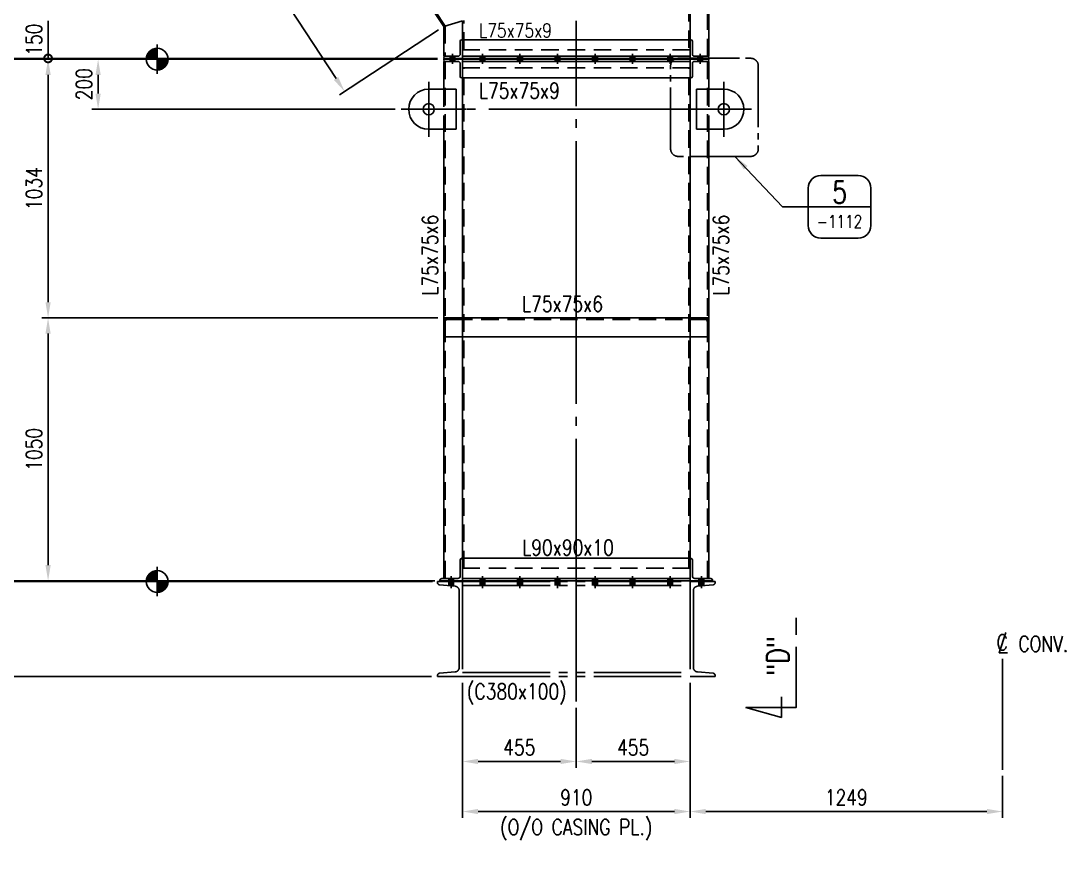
# Model space of a CAD drawing. Header units: millimetres. Extents: x 0 to 134087, y -49114 to 20834.
# Drawn here: x 72264 to 76443, y -41212 to -37835 of the extents above; entities that cross this region are included whole.
import ezdxf
from ezdxf.enums import TextEntityAlignment as Align

# ---------------------------------------------------------------- set-up
doc = ezdxf.new("R2010")
doc.units = ezdxf.units.MM
doc.header["$LTSCALE"] = 35
for name, pattern in [('JNK-CENTER', [34, 30, -1.5, 1, -1.5]), ('JNK-HIDDEN', [3, 2, -1]), ('JNK-PHANTOM', [15, 10, -1, 1, -1, 1, -1]), ('PH2', [15, 10, -1, 1, -1, 1, -1])]:
    doc.linetypes.add(name, pattern=pattern)
for name, color, linetype in [('CEN-R', 1, 'JNK-CENTER'), ('CON-C', 4, 'Continuous'), ('CON-G', 3, 'Continuous'), ('CON-W', 7, 'Continuous'), ('CON-Y', 2, 'Continuous'), ('det', 2, 'PH2'), ('Dim-W', 7, 'Continuous'), ('HID-Y', 2, 'JNK-HIDDEN'), ('PHA-M', 6, 'JNK-PHANTOM'), ('STL-OBJT', 7, 'Continuous'), ('TXT-Y', 2, 'Continuous'), ('TXTD-Y', 2, 'Continuous'), ('TXTN-G', 3, 'Continuous'), ('TXTT-C', 4, 'Continuous')]:
    doc.layers.add(name, color=color, linetype=linetype)
doc.styles.add('SIMPLEX', font='simplex.shx', dxfattribs={"width": 0.8})
doc.dimstyles.new('DIM25', dxfattribs={"dimscale": 25, "dimtxt": 2.5, "dimasz": 2.5, "dimexe": 1, "dimexo": 1, "dimgap": 1, "dimtad": 1, "dimdec": 1, "dimdsep": 46, "dimtxsty": 'SIMPLEX', "dimcen": 0, "dimclrt": 2, "dimazin": 2, "dimtfac": 1, "dimtdec": 1, "dimtix": 1, "dimtmove": 2, "dimatfit": 0, "dimfxl": 0.18, "dimtolj": 1, "dimtzin": 0, "dimarcsym": 0})

# ---------------------------------------------------------------- blocks, each defined once
blk = doc.blocks.new('FS-MARK')
h = blk.add_hatch(color=256)
edge = h.paths.add_edge_path()
edge.add_arc((0, 0), 1.75, 90, 180)
edge.add_line((-1.75, 0), (0, 0))
edge.add_line((0, 0), (0, 1.75))
h = blk.add_hatch(color=256)
edge = h.paths.add_edge_path()
edge.add_line((0, 0), (0, -1.75))
edge.add_arc((0, 0), 1.75, 270, 360)
edge.add_line((1.75, 0), (0, 0))
for p, q in [((0, 2.33), (0, -2.33)), ((2.33, 0), (-2.33, 0))]:
    blk.add_line(p, q)
blk.add_circle((0, 0), 1.75)
at = {"layer": 'CON-Y', "style": 'SIMPLEX', "width": 0.8}
blk.add_attdef('F.S.', (3.19, 1), '', height=2.5, dxfattribs=at)
blk = doc.blocks.new('*D2762')
at = {"layer": 'DEFPOINTS', "color": 0, "transparency": 16777216}
for p in [(73345.5, -36158.2), (71872.8, -40072.2), (73944.3, -40072.2)]:
    blk.add_point(p, dxfattribs=at)
at = {"layer": 'Dim-W', "color": 0, "lineweight": -2, "transparency": 16777216}
for p, q in [((73320.5, -36158.2), (71847.8, -36158.2)), ((71872.8, -36220.7), (71872.8, -40009.7)), ((73919.3, -40072.2), (71847.8, -40072.2))]:
    blk.add_line(p, q, dxfattribs=at)
at = {"layer": 'Dim-W', "color": 0, "transparency": 16777216}
for points in [[(71862.4, -36220.7), (71883.2, -36220.7), (71872.8, -36158.2)], [(71862.4, -40009.7), (71883.2, -40009.7), (71872.8, -40072.2)]]:
    blk.add_solid(points, dxfattribs=at)
at = {"layer": 'Dim-W', "color": 2, "transparency": 16777216, "insert": (71816.5, -38117.7), "char_height": 62.5, "attachment_point": 5, "rotation": 90, "style": 'SIMPLEX', "bg_fill": 3, "box_fill_scale": 1.1, "bg_fill_color": 256, "bg_fill_true_color": 13158600, "bg_fill_transparency": 0}
blk.add_mtext('\\A1;3914', dxfattribs=at)
blk = doc.blocks.new('*D2763')
at = {"layer": 'DEFPOINTS', "color": 0, "transparency": 16777216}
for p in [(73934.3, -40075.2), (71872.8, -40455.2), (73930, -40455.2)]:
    blk.add_point(p, dxfattribs=at)
at = {"layer": 'Dim-W', "color": 0, "lineweight": -2, "transparency": 16777216}
for p, q in [((73909.3, -40075.2), (71847.8, -40075.2)), ((71872.8, -40137.7), (71872.8, -40392.7)), ((73905, -40455.2), (71847.8, -40455.2))]:
    blk.add_line(p, q, dxfattribs=at)
at = {"layer": 'Dim-W', "color": 0, "transparency": 16777216}
for points in [[(71862.4, -40137.7), (71883.2, -40137.7), (71872.8, -40075.2)], [(71862.4, -40392.7), (71883.2, -40392.7), (71872.8, -40455.2)]]:
    blk.add_solid(points, dxfattribs=at)
at = {"layer": 'Dim-W', "color": 2, "transparency": 16777216, "insert": (71816.5, -40265.2), "char_height": 62.5, "attachment_point": 5, "rotation": 90, "style": 'SIMPLEX', "bg_fill": 3, "box_fill_scale": 1.1, "bg_fill_color": 256, "bg_fill_true_color": 13158600, "bg_fill_transparency": 0}
blk.add_mtext('\\A1;380', dxfattribs=at)
blk = doc.blocks.new('_DotSmall')
at = {"color": 0, "linetype": 'ByBlock', "const_width": 0.5}
blk.add_lwpolyline([(-0.0625, 0, 1), (0.0625, 0, 1)], format="xyb", close=True, dxfattribs=at)
blk = doc.blocks.new('*D2765')
at = {"layer": 'DEFPOINTS', "color": 0, "transparency": 16777216}
for p in [(72372.8, -37835.2), (72372.8, -37985.2), (73955.2, -37985.2)]:
    blk.add_point(p, dxfattribs=at)
at = {"layer": 'Dim-W', "color": 0, "lineweight": -2, "transparency": 16777216}
for p, q in [((72372.8, -37835.2), (72372.8, -37985.2)), ((73930.2, -37985.2), (72347.8, -37985.2))]:
    blk.add_line(p, q, dxfattribs=at)
at = {"layer": 'Dim-W', "color": 0, "lineweight": -2, "transparency": 16777216, "xscale": 62.5, "yscale": 62.5, "zscale": 62.5, "rotation": 270}
blk.add_blockref('_DotSmall', (72372.8, -37985.2), dxfattribs=at)
at = {"layer": 'Dim-W', "color": 2, "transparency": 16777216, "insert": (72316.5, -37910.2), "char_height": 62.5, "attachment_point": 5, "rotation": 90, "style": 'SIMPLEX'}
blk.add_mtext('\\A1;150', dxfattribs=at)
blk = doc.blocks.new('_None')
blk = doc.blocks.new('*D2766')
at = {"layer": 'DEFPOINTS', "color": 0, "transparency": 16777216}
for p in [(73345.5, -36158.2), (72072.8, -37985.2), (73955.2, -37985.2)]:
    blk.add_point(p, dxfattribs=at)
at = {"layer": 'Dim-W', "color": 0, "lineweight": -2, "transparency": 16777216}
for p, q in [((73320.5, -36158.2), (72047.8, -36158.2)), ((72072.8, -36220.7), (72072.8, -37922.7)), ((73930.2, -37985.2), (72047.8, -37985.2))]:
    blk.add_line(p, q, dxfattribs=at)
at = {"layer": 'Dim-W', "color": 0, "transparency": 16777216}
for points in [[(72062.4, -36220.7), (72083.2, -36220.7), (72072.8, -36158.2)], [(72062.4, -37922.7), (72083.2, -37922.7), (72072.8, -37985.2)]]:
    blk.add_solid(points, dxfattribs=at)
at = {"layer": 'Dim-W', "color": 2, "transparency": 16777216, "insert": (72016.5, -37071.7), "char_height": 62.5, "attachment_point": 5, "rotation": 90, "style": 'SIMPLEX', "bg_fill": 3, "box_fill_scale": 1.1, "bg_fill_color": 256, "bg_fill_true_color": 13158600, "bg_fill_transparency": 0}
blk.add_mtext('\\A1;1827', dxfattribs=at)
blk = doc.blocks.new('*D2767')
at = {"layer": 'DEFPOINTS', "color": 0, "transparency": 16777216}
for p in [(73955.2, -37988.2), (72072.8, -40072.2), (73944.3, -40072.2)]:
    blk.add_point(p, dxfattribs=at)
at = {"layer": 'Dim-W', "color": 0, "lineweight": -2, "transparency": 16777216}
for p, q in [((73930.2, -37988.2), (72047.8, -37988.2)), ((72072.8, -38050.7), (72072.8, -40009.7)), ((73919.3, -40072.2), (72047.8, -40072.2))]:
    blk.add_line(p, q, dxfattribs=at)
at = {"layer": 'Dim-W', "color": 0, "transparency": 16777216}
for points in [[(72062.4, -38050.7), (72083.2, -38050.7), (72072.8, -37988.2)], [(72062.4, -40009.7), (72083.2, -40009.7), (72072.8, -40072.2)]]:
    blk.add_solid(points, dxfattribs=at)
at = {"layer": 'Dim-W', "color": 2, "transparency": 16777216, "insert": (72016.5, -39030.2), "char_height": 62.5, "attachment_point": 5, "rotation": 90, "style": 'SIMPLEX', "bg_fill": 3, "box_fill_scale": 1.1, "bg_fill_color": 256, "bg_fill_true_color": 13158600, "bg_fill_transparency": 0}
blk.add_mtext('\\A1;2084', dxfattribs=at)
blk = doc.blocks.new('*D2768')
at = {"layer": 'DEFPOINTS', "color": 0, "transparency": 16777216}
for p in [(73955.2, -37988.2), (72372.8, -39022.2), (73956, -39022.2)]:
    blk.add_point(p, dxfattribs=at)
at = {"layer": 'Dim-W', "color": 0, "lineweight": -2, "transparency": 16777216}
for p, q in [((73930.2, -37988.2), (72347.8, -37988.2)), ((72372.8, -38050.7), (72372.8, -38959.7)), ((73931, -39022.2), (72347.8, -39022.2))]:
    blk.add_line(p, q, dxfattribs=at)
at = {"layer": 'Dim-W', "color": 0, "transparency": 16777216}
for points in [[(72362.4, -38050.7), (72383.2, -38050.7), (72372.8, -37988.2)], [(72362.4, -38959.7), (72383.2, -38959.7), (72372.8, -39022.2)]]:
    blk.add_solid(points, dxfattribs=at)
at = {"layer": 'Dim-W', "color": 2, "transparency": 16777216, "insert": (72316.5, -38505.2), "char_height": 62.5, "attachment_point": 5, "rotation": 90, "style": 'SIMPLEX', "bg_fill": 3, "box_fill_scale": 1.1, "bg_fill_color": 256, "bg_fill_true_color": 13158600, "bg_fill_transparency": 0}
blk.add_mtext('\\A1;1034', dxfattribs=at)
blk = doc.blocks.new('*D2770')
at = {"layer": 'DEFPOINTS', "color": 0, "transparency": 16777216}
for p in [(73955.2, -37988.2), (72572.8, -38188.2), (73785.8, -38188.2)]:
    blk.add_point(p, dxfattribs=at)
at = {"layer": 'Dim-W', "color": 0, "lineweight": -2, "transparency": 16777216}
for p, q in [((73930.2, -37988.2), (72547.8, -37988.2)), ((72572.8, -38050.7), (72572.8, -38125.7)), ((73760.8, -38188.2), (72547.8, -38188.2))]:
    blk.add_line(p, q, dxfattribs=at)
at = {"layer": 'Dim-W', "color": 0, "transparency": 16777216}
for points in [[(72562.4, -38050.7), (72583.2, -38050.7), (72572.8, -37988.2)], [(72562.4, -38125.7), (72583.2, -38125.7), (72572.8, -38188.2)]]:
    blk.add_solid(points, dxfattribs=at)
at = {"layer": 'Dim-W', "color": 2, "transparency": 16777216, "insert": (72516.5, -38088.2), "char_height": 62.5, "attachment_point": 5, "rotation": 90, "style": 'SIMPLEX', "bg_fill": 3, "box_fill_scale": 1.1, "bg_fill_color": 256, "bg_fill_true_color": 13158600, "bg_fill_transparency": 0}
blk.add_mtext('\\A1;200', dxfattribs=at)
blk = doc.blocks.new('*D2771')
at = {"layer": 'DEFPOINTS', "color": 0, "transparency": 16777216}
for p in [(73956, -39022.2), (72372.8, -40072.2), (73944.3, -40072.2)]:
    blk.add_point(p, dxfattribs=at)
at = {"layer": 'Dim-W', "color": 0, "lineweight": -2, "transparency": 16777216}
for p, q in [((73931, -39022.2), (72347.8, -39022.2)), ((72372.8, -39084.7), (72372.8, -40009.7)), ((73919.3, -40072.2), (72347.8, -40072.2))]:
    blk.add_line(p, q, dxfattribs=at)
at = {"layer": 'Dim-W', "color": 0, "transparency": 16777216}
for points in [[(72362.4, -39084.7), (72383.2, -39084.7), (72372.8, -39022.2)], [(72362.4, -40009.7), (72383.2, -40009.7), (72372.8, -40072.2)]]:
    blk.add_solid(points, dxfattribs=at)
at = {"layer": 'Dim-W', "color": 2, "transparency": 16777216, "insert": (72316.5, -39547.2), "char_height": 62.5, "attachment_point": 5, "rotation": 90, "style": 'SIMPLEX', "bg_fill": 3, "box_fill_scale": 1.1, "bg_fill_color": 256, "bg_fill_true_color": 13158600, "bg_fill_transparency": 0}
blk.add_mtext('\\A1;1050', dxfattribs=at)
blk = doc.blocks.new('cl-mark')
at = {"layer": 'CON-Y'}
blk.add_lwpolyline([(0.51, 1.61), (-0.51, -1.62), (0.79, -1.62)], dxfattribs=at)
at = {"layer": 'CON-Y', "style": 'SIMPLEX', "width": 0.8}
blk.add_text('C', height=2.5, dxfattribs=at).set_placement((-0.05, 0.02), align=Align.MIDDLE)
blk = doc.blocks.new('SECMARK2')
at = {"layer": 'TXTT-C'}
blk.add_line((0, 0), (-2.72, 0), dxfattribs=at)
blk.add_lwpolyline([(-4.67, 0), (-14.32, 0), (-14.32, 8.05), (-15.93, 2.38), (-12.63, 2.38)], dxfattribs=at)
at = {"layer": 'TXTT-C', "style": 'SIMPLEX', "width": 1.17}
blk.add_attdef('TAG', text='', height=3.5, dxfattribs=at).set_placement((-7.82, 1.36), align=Align.CENTER)
blk = doc.blocks.new('*D2800')
at = {"layer": 'DEFPOINTS', "color": 0, "transparency": 16777216}
for p in [(76188.5, -40827.2), (74939.5, -40994.3), (76188.5, -40994.3)]:
    blk.add_point(p, dxfattribs=at)
at = {"layer": 'Dim-W', "color": 0, "lineweight": -2, "transparency": 16777216}
for p, q in [((76188.5, -40852.2), (76188.5, -41019.3)), ((75002, -40994.3), (76126, -40994.3))]:
    blk.add_line(p, q, dxfattribs=at)
at = {"layer": 'Dim-W', "color": 0, "transparency": 16777216}
for points in [[(75002, -40983.9), (75002, -41004.7), (74939.5, -40994.3)], [(76126, -40983.9), (76126, -41004.7), (76188.5, -40994.3)]]:
    blk.add_solid(points, dxfattribs=at)
at = {"layer": 'Dim-W', "color": 2, "transparency": 16777216, "insert": (75564, -40938), "char_height": 62.5, "attachment_point": 5, "style": 'SIMPLEX', "bg_fill": 3, "box_fill_scale": 1.1, "bg_fill_color": 256, "bg_fill_true_color": 13158600, "bg_fill_transparency": 0}
blk.add_mtext('\\A1;1249', dxfattribs=at)
blk = doc.blocks.new('*D2802')
at = {"layer": 'DEFPOINTS', "color": 0, "transparency": 16777216}
for p in [(73344.5, -36927.7), (73954.5, -37857.7), (73558.4, -38117.4)]:
    blk.add_point(p, dxfattribs=at)
at = {"layer": 'Dim-W', "color": 0, "lineweight": -2, "transparency": 16777216}
for p, q in [((73323.5, -36941.4), (72927.5, -37201.1)), ((72982.7, -37239.7), (73524.1, -38065.2)), ((73933.5, -37871.4), (73537.5, -38131.1))]:
    blk.add_line(p, q, dxfattribs=at)
at = {"layer": 'Dim-W', "color": 0, "transparency": 16777216}
for points in [[(72991.4, -37234), (72974, -37245.4), (72948.4, -37187.4)], [(73532.8, -38059.4), (73515.4, -38070.9), (73558.4, -38117.4)]]:
    blk.add_solid(points, dxfattribs=at)
at = {"layer": 'Dim-W', "color": 2, "transparency": 16777216, "insert": (73300.4, -37621.6), "char_height": 62.5, "attachment_point": 5, "rotation": 303.2614, "style": 'SIMPLEX', "bg_fill": 3, "box_fill_scale": 1.1, "bg_fill_color": 256, "bg_fill_true_color": 13158600, "bg_fill_transparency": 0}
blk.add_mtext('\\A1;1112', dxfattribs=at)
blk = doc.blocks.new('*D2833')
at = {"layer": 'DEFPOINTS', "color": 0, "transparency": 16777216}
for p in [(74029.5, -40455), (74939.5, -40455), (74939.5, -40994.3)]:
    blk.add_point(p, dxfattribs=at)
at = {"layer": 'Dim-W', "color": 0, "lineweight": -2, "transparency": 16777216}
for p, q in [((74029.5, -40480), (74029.5, -41019.3)), ((74939.5, -40480), (74939.5, -41019.3)), ((74092, -40994.3), (74877, -40994.3))]:
    blk.add_line(p, q, dxfattribs=at)
at = {"layer": 'Dim-W', "color": 0, "transparency": 16777216}
for points in [[(74092, -40983.9), (74092, -41004.7), (74029.5, -40994.3)], [(74877, -40983.9), (74877, -41004.7), (74939.5, -40994.3)]]:
    blk.add_solid(points, dxfattribs=at)
at = {"layer": 'Dim-W', "color": 2, "transparency": 16777216, "char_height": 62.5, "attachment_point": 5, "style": 'SIMPLEX'}
for s, insert in [('\\A1;910', (74484.5, -40938)), ('\\A1;(O/O CASING PL.)', (74484.5, -41066.9))]:
    blk.add_mtext(s, dxfattribs=dict(at, insert=insert))
blk = doc.blocks.new('det-tag')
at = {"layer": 'CON-Y'}
blk.add_line((5, 0), (-5, 0), dxfattribs=at)
blk.add_lwpolyline([(-3, -5), (3, -5, 0.414214), (5, -3), (5, 3, 0.414214), (3, 5), (-3, 5, 0.414214), (-5, 3), (-5, -3, 0.414214)], format="xyb", close=True, dxfattribs=at)
at = {"layer": 'CON-G', "style": 'SIMPLEX', "width": 0.8}
blk.add_attdef('TAG', text='', height=3.5, dxfattribs=at).set_placement((0.02, 0.58), align=Align.CENTER)
at = {"layer": 'CON-Y', "style": 'SIMPLEX', "width": 0.8}
blk.add_attdef('-8888', text='', height=2, dxfattribs=at).set_placement((0, -3.34), align=Align.CENTER)
blk = doc.blocks.new('*D2807')
at = {"layer": 'DEFPOINTS', "color": 0, "transparency": 16777216}
for p in [(74029.5, -40455.2), (74484.5, -40555.2), (74484.5, -40794.3)]:
    blk.add_point(p, dxfattribs=at)
at = {"layer": 'Dim-W', "color": 0, "lineweight": -2, "transparency": 16777216}
for p, q in [((74029.5, -40480.2), (74029.5, -40819.3)), ((74484.5, -40580.2), (74484.5, -40819.3)), ((74092, -40794.3), (74422, -40794.3))]:
    blk.add_line(p, q, dxfattribs=at)
at = {"layer": 'Dim-W', "color": 0, "transparency": 16777216}
for points in [[(74092, -40783.9), (74092, -40804.7), (74029.5, -40794.3)], [(74422, -40783.9), (74422, -40804.7), (74484.5, -40794.3)]]:
    blk.add_solid(points, dxfattribs=at)
at = {"layer": 'Dim-W', "color": 2, "transparency": 16777216, "insert": (74257, -40738), "char_height": 62.5, "attachment_point": 5, "style": 'SIMPLEX', "bg_fill": 3, "box_fill_scale": 1.1, "bg_fill_color": 256, "bg_fill_true_color": 13158600, "bg_fill_transparency": 0}
blk.add_mtext('\\A1;455', dxfattribs=at)
blk = doc.blocks.new('*D2808')
at = {"layer": 'DEFPOINTS', "color": 0, "transparency": 16777216}
for p in [(74939.5, -40455.2), (74484.5, -40555.2), (74484.5, -40794.3)]:
    blk.add_point(p, dxfattribs=at)
at = {"layer": 'Dim-W', "color": 0, "lineweight": -2, "transparency": 16777216}
for p, q in [((74939.5, -40480.2), (74939.5, -40819.3)), ((74484.5, -40580.2), (74484.5, -40819.3)), ((74877, -40794.3), (74547, -40794.3))]:
    blk.add_line(p, q, dxfattribs=at)
at = {"layer": 'Dim-W', "color": 0, "transparency": 16777216}
for points in [[(74547, -40783.9), (74547, -40804.7), (74484.5, -40794.3)], [(74877, -40783.9), (74877, -40804.7), (74939.5, -40794.3)]]:
    blk.add_solid(points, dxfattribs=at)
at = {"layer": 'Dim-W', "color": 2, "transparency": 16777216, "insert": (74712, -40738), "char_height": 62.5, "attachment_point": 5, "style": 'SIMPLEX', "bg_fill": 3, "box_fill_scale": 1.1, "bg_fill_color": 256, "bg_fill_true_color": 13158600, "bg_fill_transparency": 0}
blk.add_mtext('\\A1;455', dxfattribs=at)

msp = doc.modelspace()

# ---------------------------------------------------------------- hatches: boundary and pattern name
at = {"layer": 'CON-W'}
h = msp.add_hatch(color=256, dxfattribs=at)
h.paths.add_polyline_path([(73998.951, -37976.2481), (73979.951, -37976.2481), (73979.951, -37985.2481), (73998.951, -37985.2481)])
h.paths.add_polyline_path([(73998.951, -37988.2481), (73979.951, -37988.2481), (73979.951, -37997.2481), (73998.951, -37997.2481)])
h = msp.add_hatch(color=256, dxfattribs=at)
h.paths.add_polyline_path([(74118.951, -37976.2481), (74099.951, -37976.2481), (74099.951, -37985.2481), (74118.951, -37985.2481)])
h.paths.add_polyline_path([(74118.951, -37988.2481), (74099.951, -37988.2481), (74099.951, -37997.2481), (74118.951, -37997.2481)])
h = msp.add_hatch(color=256, dxfattribs=at)
h.paths.add_polyline_path([(74268.951, -37976.2481), (74249.951, -37976.2481), (74249.951, -37985.2481), (74268.951, -37985.2481)])
h.paths.add_polyline_path([(74268.951, -37988.2481), (74249.951, -37988.2481), (74249.951, -37997.2481), (74268.951, -37997.2481)])
h = msp.add_hatch(color=256, dxfattribs=at)
h.paths.add_polyline_path([(74418.951, -37976.2481), (74399.951, -37976.2481), (74399.951, -37985.2481), (74418.951, -37985.2481)])
h.paths.add_polyline_path([(74418.951, -37988.2481), (74399.951, -37988.2481), (74399.951, -37997.2481), (74418.951, -37997.2481)])
h = msp.add_hatch(color=256, dxfattribs=at)
h.paths.add_polyline_path([(74549.951, -37976.2481), (74568.951, -37976.2481), (74568.951, -37985.2481), (74549.951, -37985.2481)])
h.paths.add_polyline_path([(74549.951, -37988.2481), (74568.951, -37988.2481), (74568.951, -37997.2481), (74549.951, -37997.2481)])
h = msp.add_hatch(color=256, dxfattribs=at)
h.paths.add_polyline_path([(74699.951, -37976.2481), (74718.951, -37976.2481), (74718.951, -37985.2481), (74699.951, -37985.2481)])
h.paths.add_polyline_path([(74699.951, -37988.2481), (74718.951, -37988.2481), (74718.951, -37997.2481), (74699.951, -37997.2481)])
h = msp.add_hatch(color=256, dxfattribs=at)
h.paths.add_polyline_path([(74849.951, -37976.2481), (74868.951, -37976.2481), (74868.951, -37985.2481), (74849.951, -37985.2481)])
h.paths.add_polyline_path([(74849.951, -37988.2481), (74868.951, -37988.2481), (74868.951, -37997.2481), (74849.951, -37997.2481)])
h = msp.add_hatch(color=256, dxfattribs=at)
h.paths.add_polyline_path([(74969.951, -37976.2481), (74988.951, -37976.2481), (74988.951, -37985.2481), (74969.951, -37985.2481)])
h.paths.add_polyline_path([(74969.951, -37988.2481), (74988.951, -37988.2481), (74988.951, -37997.2481), (74969.951, -37997.2481)])
at = {"layer": 'Dim-W'}
h = msp.add_hatch(color=256, dxfattribs=at)
h.paths.add_polyline_path([(74109.451, -40063.2481), (74099.951, -40063.2481), (74099.951, -40072.2481), (74109.451, -40072.2481)])
h.paths.add_polyline_path([(74118.951, -40063.2481), (74109.451, -40063.2481), (74109.451, -40072.2481), (74118.951, -40072.2481)])
h.paths.add_polyline_path([(74109.451, -40075.2481), (74099.951, -40075.2481), (74099.951, -40091.7481), (74109.451, -40091.7481)])
h.paths.add_polyline_path([(74118.951, -40075.2481), (74109.451, -40075.2481), (74109.451, -40091.7481), (74118.951, -40091.7481)])
h = msp.add_hatch(color=256, dxfattribs=at)
h.paths.add_polyline_path([(74259.451, -40063.2481), (74249.951, -40063.2481), (74249.951, -40072.2481), (74259.451, -40072.2481)])
h.paths.add_polyline_path([(74268.951, -40063.2481), (74259.451, -40063.2481), (74259.451, -40072.2481), (74268.951, -40072.2481)])
h.paths.add_polyline_path([(74259.451, -40075.2481), (74249.951, -40075.2481), (74249.951, -40091.7481), (74259.451, -40091.7481)])
h.paths.add_polyline_path([(74268.951, -40075.2481), (74259.451, -40075.2481), (74259.451, -40091.7481), (74268.951, -40091.7481)])
h = msp.add_hatch(color=256, dxfattribs=at)
h.paths.add_polyline_path([(74409.451, -40063.2481), (74399.951, -40063.2481), (74399.951, -40072.2481), (74409.451, -40072.2481)])
h.paths.add_polyline_path([(74418.951, -40063.2481), (74409.451, -40063.2481), (74409.451, -40072.2481), (74418.951, -40072.2481)])
h.paths.add_polyline_path([(74409.451, -40075.2481), (74399.951, -40075.2481), (74399.951, -40091.7481), (74409.451, -40091.7481)])
h.paths.add_polyline_path([(74418.951, -40075.2481), (74409.451, -40075.2481), (74409.451, -40091.7481), (74418.951, -40091.7481)])
h = msp.add_hatch(color=256, dxfattribs=at)
h.paths.add_polyline_path([(74559.451, -40063.2481), (74549.951, -40063.2481), (74549.951, -40072.2481), (74559.451, -40072.2481)])
h.paths.add_polyline_path([(74568.951, -40063.2481), (74559.451, -40063.2481), (74559.451, -40072.2481), (74568.951, -40072.2481)])
h.paths.add_polyline_path([(74559.451, -40075.2481), (74549.951, -40075.2481), (74549.951, -40091.7481), (74559.451, -40091.7481)])
h.paths.add_polyline_path([(74568.951, -40075.2481), (74559.451, -40075.2481), (74559.451, -40091.7481), (74568.951, -40091.7481)])
h = msp.add_hatch(color=256, dxfattribs=at)
h.paths.add_polyline_path([(74709.451, -40063.2481), (74699.951, -40063.2481), (74699.951, -40072.2481), (74709.451, -40072.2481)])
h.paths.add_polyline_path([(74718.951, -40063.2481), (74709.451, -40063.2481), (74709.451, -40072.2481), (74718.951, -40072.2481)])
h.paths.add_polyline_path([(74709.451, -40075.2481), (74699.951, -40075.2481), (74699.951, -40091.7481), (74709.451, -40091.7481)])
h.paths.add_polyline_path([(74718.951, -40075.2481), (74709.451, -40075.2481), (74709.451, -40091.7481), (74718.951, -40091.7481)])
h = msp.add_hatch(color=256, dxfattribs=at)
h.paths.add_polyline_path([(74859.451, -40063.2481), (74849.951, -40063.2481), (74849.951, -40072.2481), (74859.451, -40072.2481)])
h.paths.add_polyline_path([(74868.951, -40063.2481), (74859.451, -40063.2481), (74859.451, -40072.2481), (74868.951, -40072.2481)])
h.paths.add_polyline_path([(74859.451, -40075.2481), (74849.951, -40075.2481), (74849.951, -40091.7481), (74859.451, -40091.7481)])
h.paths.add_polyline_path([(74868.951, -40075.2481), (74859.451, -40075.2481), (74859.451, -40091.7481), (74868.951, -40091.7481)])
h = msp.add_hatch(color=256, dxfattribs=at)
h.paths.add_polyline_path([(74984.451, -40063.2481), (74993.951, -40063.2481), (74993.951, -40072.2481), (74984.451, -40072.2481)])
h.paths.add_polyline_path([(74974.951, -40063.2481), (74984.451, -40063.2481), (74984.451, -40072.2481), (74974.951, -40072.2481)])
h.paths.add_polyline_path([(74984.451, -40075.2481), (74993.951, -40075.2481), (74993.951, -40091.9231), (74984.451, -40092.7542)])
h.paths.add_polyline_path([(74974.951, -40075.2481), (74984.451, -40075.2481), (74984.451, -40092.7542), (74974.951, -40093.5854)])

# ---------------------------------------------------------------- linework, layer by layer
at = {"layer": 'CEN-R'}
for p, q in [((74484.451, -40555.2481), (74484.451, -37835.2481)), ((73989.451, -38007.2481), (73989.451, -37966.2481)), ((74109.451, -38007.2481), (74109.451, -37966.2481)), ((74259.451, -38007.2481), (74259.451, -37966.2481)), ((74409.451, -38007.2481), (74409.451, -37966.2481)), ((74559.451, -38007.2481), (74559.451, -37966.2481)), ((74709.451, -38007.2481), (74709.451, -37966.2481)), ((74859.451, -38007.2481), (74859.451, -37966.2481)), ((74979.451, -38007.2481), (74979.451, -37966.2481)), ((75074.451, -38078.2481), (75074.451, -38298.2481)), ((74924.451, -38188.2481), (75174.451, -38188.2481)), ((73984.451, -40101.2481), (73984.451, -40053.2481)), ((74109.451, -40101.7481), (74109.451, -40053.2481)), ((74259.451, -40101.7481), (74259.451, -40053.2481)), ((74409.451, -40101.7481), (74409.451, -40053.2481)), ((74559.451, -40101.7481), (74559.451, -40053.2481)), ((74709.451, -40101.7481), (74709.451, -40053.2481)), ((74859.451, -40101.7481), (74859.451, -40053.2481)), ((74984.451, -40101.2481), (74984.451, -40053.2481))]:
    msp.add_line(p, q, dxfattribs=at)
at = {"layer": 'CEN-R', "ltscale": 0.5}
msp.add_line((76188.451, -40383.7295), (76188.451, -40827.1568), dxfattribs=at)
at = {"layer": 'CON-G'}
for p, q in [((75014.451, -36167.2481), (75014.451, -37976.2481)), ((74029.451, -37985.2481), (74029.451, -37835.2481)), ((74029.451, -37910.2481), (74939.451, -37910.2481)), ((74029.451, -37976.2481), (74939.451, -37976.2481)), ((75008.451, -37976.2481), (75014.451, -37976.2481)), ((74029.451, -37985.2481), (74939.451, -37985.2481)), ((74939.451, -37988.2481), (74029.451, -37988.2481)), ((74029.451, -37988.2481), (74889.451, -37988.2481)), ((74029.451, -37997.2481), (74939.451, -37997.2481)), ((74029.451, -39022.2481), (74029.451, -38023.2481)), ((74939.451, -39022.2481), (74939.451, -38023.2481)), ((75014.451, -37997.2481), (75008.451, -37997.2481)), ((75014.451, -38108.2481), (75014.451, -37997.2481)), ((74029.451, -38063.2481), (74939.451, -38063.2481)), ((74004.451, -38108.2481), (74004.451, -38268.2481)), ((74964.451, -38108.2481), (74964.451, -38268.2481)), ((75074.451, -38108.2481), (74964.451, -38108.2481)), ((75074.451, -38268.2481), (74964.451, -38268.2481)), ((75014.451, -40063.2481), (75014.451, -38268.2481)), ((74029.451, -40072.2481), (74029.451, -39097.2481)), ((74939.451, -40072.2481), (74939.451, -39097.2481)), ((74029.451, -39982.2481), (74939.451, -39982.2481)), ((74029.451, -40063.2481), (74939.451, -40063.2481)), ((74029.451, -40072.2481), (74939.451, -40072.2481))]:
    msp.add_line(p, q, dxfattribs=at)
msp.add_lwpolyline([(74939.451, -36158.2481), (74939.451, -37910.2481)], dxfattribs=at)
for points in [[(74939.451, -37985.2481), (75014.451, -37985.2481), (75014.451, -37982.2481, 0.414213562), (75008.451, -37976.2481), (74956.951, -37976.2481, -0.414213562), (74948.451, -37967.7481), (74948.451, -37916.2481, 0.414213562), (74942.451, -37910.2481), (74939.451, -37910.2481)], [(74939.451, -37988.2481), (75014.451, -37988.2481), (75014.451, -37991.2481, -0.414213562), (75008.451, -37997.2481), (74956.951, -37997.2481, 0.414213562), (74948.451, -38005.7481), (74948.451, -38057.2481, -0.414213562), (74942.451, -38063.2481), (74939.451, -38063.2481)], [(74939.451, -40072.2481), (75029.451, -40072.2481), (75029.451, -40070.2481, 0.414213562), (75022.451, -40063.2481), (74958.451, -40063.2481, -0.414213562), (74948.451, -40053.2481), (74948.451, -39989.2481, 0.414213562), (74941.451, -39982.2481), (74939.451, -39982.2481)]]:
    msp.add_lwpolyline(points, format="xyb", close=True, dxfattribs=at)
msp.add_circle((75074.451, -38188.2481), 22.5, dxfattribs=at)
msp.add_arc((75074.451, -38188.2481), 80, 270, 90, dxfattribs=at)
at = {"layer": 'det', "ltscale": 0.7}
msp.add_lwpolyline([(74891.5851, -37984.6801), (75182.0256, -37984.6801, -0.414213562), (75212.0256, -38014.6801), (75212.0256, -38346.5591, -0.414213562), (75182.0256, -38376.5591), (74891.5851, -38376.5591, -0.414213562), (74861.5851, -38346.5591), (74861.5851, -38014.6801, -0.414213562)], format="xyb", close=True, dxfattribs=at)
at = {"layer": 'HID-Y'}
for p, q in [((75008.451, -37976.2481), (75008.451, -36167.2481)), ((74934.451, -36193.2481), (74934.451, -37950.2481)), ((74034.451, -37950.2481), (74034.451, -37833.7546)), ((73979.951, -37985.2481), (73979.951, -37976.2481)), ((73998.951, -37985.2481), (73998.951, -37976.2481)), ((74939.451, -37950.2481), (74029.451, -37950.2481)), ((74099.951, -37985.2481), (74099.951, -37976.2481)), ((74118.951, -37985.2481), (74118.951, -37976.2481)), ((74249.951, -37985.2481), (74249.951, -37976.2481)), ((74268.951, -37985.2481), (74268.951, -37976.2481)), ((74399.951, -37985.2481), (74399.951, -37976.2481)), ((74418.951, -37985.2481), (74418.951, -37976.2481)), ((74549.951, -37985.2481), (74549.951, -37976.2481)), ((74568.951, -37985.2481), (74568.951, -37976.2481)), ((74699.951, -37985.2481), (74699.951, -37976.2481)), ((74718.951, -37985.2481), (74718.951, -37976.2481)), ((74849.951, -37985.2481), (74849.951, -37976.2481)), ((74868.951, -37985.2481), (74868.951, -37976.2481)), ((74969.951, -37985.2481), (74969.951, -37976.2481)), ((74988.951, -37985.2481), (74988.951, -37976.2481)), ((73979.951, -37997.2481), (73979.951, -37988.2481)), ((73998.951, -37997.2481), (73998.951, -37988.2481)), ((74939.451, -38023.2481), (74029.451, -38023.2481)), ((74034.451, -40022.2481), (74034.451, -38023.2481)), ((74099.951, -37997.2481), (74099.951, -37988.2481)), ((74118.951, -37997.2481), (74118.951, -37988.2481)), ((74249.951, -37997.2481), (74249.951, -37988.2481)), ((74268.951, -37997.2481), (74268.951, -37988.2481)), ((74399.951, -37997.2481), (74399.951, -37988.2481)), ((74418.951, -37997.2481), (74418.951, -37988.2481)), ((74549.951, -37997.2481), (74549.951, -37988.2481)), ((74568.951, -37997.2481), (74568.951, -37988.2481)), ((74699.951, -37997.2481), (74699.951, -37988.2481)), ((74718.951, -37997.2481), (74718.951, -37988.2481)), ((74849.951, -37997.2481), (74849.951, -37988.2481)), ((74868.951, -37997.2481), (74868.951, -37988.2481)), ((74934.451, -40022.2481), (74934.451, -38023.2481)), ((74969.951, -37997.2481), (74969.951, -37988.2481)), ((74988.951, -37997.2481), (74988.951, -37988.2481)), ((75008.451, -40063.2481), (75008.451, -37997.2481)), ((75014.451, -38108.2481), (75014.451, -38268.2481)), ((74029.451, -39097.2481), (74029.451, -39022.2481)), ((74939.451, -39097.2481), (74939.451, -39022.2481)), ((74939.451, -40022.2481), (74029.451, -40022.2481)), ((73993.951, -40072.2481), (73993.951, -40063.2481)), ((74099.951, -40072.2481), (74099.951, -40063.2481)), ((74118.951, -40072.2481), (74118.951, -40063.2481)), ((74249.951, -40072.2481), (74249.951, -40063.2481)), ((74268.951, -40072.2481), (74268.951, -40063.2481)), ((74399.951, -40072.2481), (74399.951, -40063.2481)), ((74418.951, -40072.2481), (74418.951, -40063.2481)), ((74549.951, -40072.2481), (74549.951, -40063.2481)), ((74568.951, -40072.2481), (74568.951, -40063.2481)), ((74699.951, -40072.2481), (74699.951, -40063.2481)), ((74718.951, -40072.2481), (74718.951, -40063.2481)), ((74849.951, -40072.2481), (74849.951, -40063.2481)), ((74868.951, -40072.2481), (74868.951, -40063.2481)), ((74974.951, -40072.2481), (74974.951, -40063.2481)), ((74993.951, -40072.2481), (74993.951, -40063.2481)), ((73993.951, -40093.5854), (73993.951, -40075.2481)), ((74099.951, -40091.7481), (74099.951, -40075.2481)), ((74118.951, -40091.7481), (74118.951, -40075.2481)), ((74249.951, -40091.7481), (74249.951, -40075.2481)), ((74268.951, -40091.7481), (74268.951, -40075.2481)), ((74399.951, -40091.7481), (74399.951, -40075.2481)), ((74418.951, -40091.7481), (74418.951, -40075.2481)), ((74549.951, -40091.7481), (74549.951, -40075.2481)), ((74568.951, -40091.7481), (74568.951, -40075.2481)), ((74699.951, -40091.7481), (74699.951, -40075.2481)), ((74718.951, -40091.7481), (74718.951, -40075.2481)), ((74849.951, -40091.7481), (74849.951, -40075.2481)), ((74868.951, -40091.7481), (74868.951, -40075.2481)), ((74974.951, -40093.5854), (74974.951, -40075.2481)), ((74993.951, -40091.9231), (74993.951, -40075.2481))]:
    msp.add_line(p, q, dxfattribs=at)
msp.add_lwpolyline([(75014.451, -39022.2481), (74939.451, -39022.2481), (74939.451, -39024.2481, 0.414213562), (74943.451, -39028.2481), (74999.951, -39028.2481, -0.414213562), (75008.451, -39036.7481), (75008.451, -39093.2481, 0.414213562), (75012.451, -39097.2481), (75014.451, -39097.2481)], format="xyb", close=True, dxfattribs=at)
at = {"layer": 'PHA-M'}
for p, q in [((74029.451, -40075.2481), (74939.451, -40075.2481)), ((74029.451, -40091.7481), (74939.451, -40091.7481)), ((74029.451, -40438.7481), (74939.451, -40438.7481)), ((74029.451, -40455.2481), (74939.451, -40455.2481))]:
    msp.add_line(p, q, dxfattribs=at)
msp.add_lwpolyline([(74939.451, -40075.2481), (74939.451, -40455.2481), (75039.451, -40455.2481), (75039.451, -40450.8009, 0.388878732), (75031.2354, -40441.8351), (74968.8822, -40436.3799, -0.388878732), (74952.451, -40418.4484), (74952.451, -40112.0478, -0.388878732), (74968.8822, -40094.1163), (75031.2354, -40088.6611, 0.388878732), (75039.451, -40079.6954), (75039.451, -40075.2481)], format="xyb", close=True, dxfattribs=at)

# ---------------------------------------------------------------- block references
at = {"layer": 'det', "ltscale": 0.7}
ref = msp.add_blockref('det-tag', (75536.9382, -38578.109), dxfattribs=dict(at, xscale=25, yscale=25, zscale=25))
ref.add_attrib('TAG', '5', dxfattribs={"layer": 'TXTN-G', "height": 87.5, "style": 'SIMPLEX', "width": 0.8}).set_placement((75537.5215, -38563.609), align=Align.CENTER)
ref.add_attrib('-8888', '-1112', dxfattribs={"layer": 'TXTD-Y', "height": 50, "style": 'SIMPLEX', "width": 0.8}).set_placement((75536.9382, -38661.609), align=Align.CENTER)
at = {"layer": 'Dim-W'}
ref = msp.add_blockref('SECMARK2', (75363.9177, -40220.1141), dxfattribs=dict(at, xscale=25, yscale=25, zscale=25, rotation=90.00000000000001))
ref.add_attrib('TAG', '"D"', (75334.4177, -40452.014), dxfattribs={"layer": 'CON-C', "height": 87.5, "rotation": 90, "style": 'SIMPLEX', "width": 0.8})
at = {"layer": 'STL-OBJT', "xscale": 25, "yscale": 25, "zscale": 25}
msp.add_blockref('FS-MARK', (72809.0905, -40075.2481), dxfattribs=at)
at = {"layer": 'TXT-Y'}
ref = msp.add_blockref('cl-mark', (76188.451, -40319.3358), dxfattribs=dict(at, xscale=25, yscale=25, zscale=25))
ref.add_attrib('EQUIP-NAME', 'CONV.', (76251.985, -40355.6289), dxfattribs={"layer": '0', "height": 62.5, "style": 'SIMPLEX', "width": 0.8})

# ---------------------------------------------------------------- texts
at = {"layer": 'CON-Y', "style": 'SIMPLEX', "width": 0.8}
for s, height, p in [('L75x75x9', 56.25, (74095.8455, -37901.7338)), ('L75x75x9', 62.5, (74095.221, -38145.0547)), ('L75x75x6', 62.5, (74267.623, -38997.0304)), ('L90x90x10', 62.5, (74268.2484, -39970.8676)), ('(C380x100)', 62.5, (74047.5221, -40545.6211))]:
    msp.add_text(s, height=height, dxfattribs=at).set_placement(p)
msp.add_text('L75x75x6', height=62.5, rotation=90, dxfattribs=at).set_placement((75094.3861, -38933.0548))

# ---------------------------------------------------------------- leaders
at = {"layer": 'STL-OBJT'}
msp.add_leader([(75118.7217, -38376.5591), (75308.6477, -38578.109), (75411.9382, -38578.109)], dimstyle='DIM25', dxfattribs=at)

# ---------------------------------------------------------------- next in the draw order: dimensions: what is measured, and where the dimension line sits
at = {"layer": 'Dim-W'}
dim = msp.add_linear_dim(base=(71872.7873, -40072.2481), p1=(73345.4802, -36158.2481), p2=(73944.2718, -40072.2481), angle=90, dimstyle='DIM25', override={"dimdec": 0, "dimadec": 1, "dimazin": 3, "dimtdec": 0, "dimtix": 0, "dimtmove": 0, "dimtfill": 1}, dxfattribs=at)
dim.commit()
dim.dimension.update_dxf_attribs({"geometry": '*D2762', "text_midpoint": (71872.7873, -38117.7481), "dimtype": 160})
dim = msp.add_linear_dim(base=(76188.451, -40994.2964), p1=(74939.451, -40994.2964), p2=(76188.451, -40827.1568), dimstyle='DIM25', override={"dimdec": 0, "dimtdec": 0, "dimtfill": 1}, dxfattribs=at)
dim.commit()
dim.dimension.update_dxf_attribs({"geometry": '*D2800', "text_midpoint": (75563.951, -40938.0464)})

# ---------------------------------------------------------------- next in the draw order: dimensions: what is measured, and where the dimension line sits
dim = msp.add_linear_dim(base=(72372.7873, -37985.2481), p1=(72372.7873, -37835.2481), p2=(73955.1976, -37985.2481), angle=90, dimstyle='DIM25', override={"dimdec": 0, "dimblk1": 'None', "dimblk2": 'DotSmall', "dimsah": 1, "dimtdec": 0, "dimtmove": 0, "dimatfit": 2}, dxfattribs=at)
dim.commit()
dim.dimension.update_dxf_attribs({"geometry": '*D2765', "text_midpoint": (72372.7873, -37910.2481), "dimtype": 160})
dim = msp.add_linear_dim(base=(71872.7873, -40455.2481), p1=(73934.2718, -40075.2481), p2=(73930.0246, -40455.2481), angle=90, dimstyle='DIM25', override={"dimdec": 0, "dimadec": 1, "dimazin": 3, "dimtdec": 0, "dimtix": 0, "dimtfill": 1}, dxfattribs=at)
dim.commit()
dim.dimension.update_dxf_attribs({"geometry": '*D2763', "text_midpoint": (71816.5373, -40265.2481)})
dim = msp.add_linear_dim(base=(74939.451, -40994.2964), p1=(74029.451, -40455.0101), p2=(74939.451, -40455.0101), text='<>\\X(O/O CASING PL.)', dimstyle='DIM25', dxfattribs=at)
dim.commit()
dim.dimension.update_dxf_attribs({"geometry": '*D2833', "text_midpoint": (74484.451, -40994.2964)})

# ---------------------------------------------------------------- next in the draw order: dimensions: what is measured, and where the dimension line sits
dim = msp.add_linear_dim(base=(72072.7873, -37985.2481), p1=(73345.4802, -36158.2481), p2=(73955.1976, -37985.2481), angle=90, dimstyle='DIM25', override={"dimdec": 0, "dimtdec": 0, "dimtix": 0, "dimatfit": 2, "dimtfill": 1}, dxfattribs=at)
dim.commit()
dim.dimension.update_dxf_attribs({"geometry": '*D2766', "text_midpoint": (72016.5373, -37071.7481)})

# ---------------------------------------------------------------- next in the draw order: linework, layer by layer
at = {"layer": 'CON-G'}
msp.add_line((73954.451, -37857.6504), (73344.451, -36927.6504), dxfattribs=at)
at = {"layer": 'HID-Y'}
msp.add_line((73960.451, -37855.8582), (73350.451, -36925.8582), dxfattribs=at)

# ---------------------------------------------------------------- next in the draw order: dimensions: what is measured, and where the dimension line sits
at = {"layer": 'Dim-W'}
dim = msp.add_linear_dim(base=(72072.7873, -40072.2481), p1=(73955.1976, -37988.2481), p2=(73944.2718, -40072.2481), angle=90, dimstyle='DIM25', override={"dimdec": 0, "dimtdec": 0, "dimtix": 0, "dimatfit": 2, "dimtfill": 1}, dxfattribs=at)
dim.commit()
dim.dimension.update_dxf_attribs({"geometry": '*D2767', "text_midpoint": (72016.5373, -39030.2481)})

# ---------------------------------------------------------------- next in the draw order: dimensions: what is measured, and where the dimension line sits
dim = msp.add_linear_dim(base=(72372.7873, -39022.2481), p1=(73955.1976, -37988.2481), p2=(73956.0114, -39022.2481), angle=90, dimstyle='DIM25', override={"dimdec": 0, "dimtdec": 0, "dimtix": 0, "dimatfit": 2, "dimtfill": 1}, dxfattribs=at)
dim.commit()
dim.dimension.update_dxf_attribs({"geometry": '*D2768', "text_midpoint": (72316.5373, -38505.2481)})

# ---------------------------------------------------------------- next in the draw order: linework, layer by layer
at = {"layer": 'CON-G'}
msp.add_line((73894.451, -38268.2481), (74004.451, -38268.2481), dxfattribs=at)

# ---------------------------------------------------------------- next in the draw order: texts
at = {"layer": 'CON-Y', "style": 'SIMPLEX', "width": 0.8}
msp.add_text('L75x75x6', height=62.5, rotation=90, dxfattribs=at).set_placement((73931.3562, -38933.0548))

# ---------------------------------------------------------------- next in the draw order: dimensions: what is measured, and where the dimension line sits
at = {"layer": 'Dim-W'}
for base, p1, p2, picture, middle in [((72572.7873, -38188.2481), (73955.1976, -37988.2481), (73785.7943, -38188.2481), '*D2770', (72516.5373, -38088.2481)), ((72372.7873, -40072.2481), (73956.0114, -39022.2481), (73944.2718, -40072.2481), '*D2771', (72316.5373, -39547.2481))]:
    dim = msp.add_linear_dim(base=base, p1=p1, p2=p2, angle=90, dimstyle='DIM25', override={"dimdec": 0, "dimtdec": 0, "dimtix": 0, "dimatfit": 2, "dimtfill": 1}, dxfattribs=at)
    dim.commit()
    dim.dimension.update_dxf_attribs({"geometry": picture, "text_midpoint": middle})

# ---------------------------------------------------------------- next in the draw order: hatches: boundary and pattern name
h = msp.add_hatch(color=256, dxfattribs=at)
h.paths.add_polyline_path([(73984.451, -40063.2481), (73974.951, -40063.2481), (73974.951, -40072.2481), (73984.451, -40072.2481)])
h.paths.add_polyline_path([(73993.951, -40063.2481), (73984.451, -40063.2481), (73984.451, -40072.2481), (73993.951, -40072.2481)])
h.paths.add_polyline_path([(73984.451, -40075.2481), (73974.951, -40075.2481), (73974.951, -40091.9231), (73984.451, -40092.7542)])
h.paths.add_polyline_path([(73993.951, -40075.2481), (73984.451, -40075.2481), (73984.451, -40092.7542), (73993.951, -40093.5854)])

# ---------------------------------------------------------------- next in the draw order: linework, layer by layer
at = {"layer": 'CEN-R'}
for p, q in [((75184.451, -38188.2481), (73784.451, -38188.2481)), ((74044.451, -38188.2481), (73794.451, -38188.2481))]:
    msp.add_line(p, q, dxfattribs=at)
at = {"layer": 'CON-G'}
for p, q in [((73954.451, -40063.2481), (73954.451, -38268.2481)), ((75014.451, -39022.2481), (73954.451, -39022.2481)), ((75014.451, -39097.2481), (73954.451, -39097.2481))]:
    msp.add_line(p, q, dxfattribs=at)
msp.add_lwpolyline([(74029.451, -40072.2481), (73939.451, -40072.2481), (73939.451, -40070.2481, -0.414213562), (73946.451, -40063.2481), (74010.451, -40063.2481, 0.414213562), (74020.451, -40053.2481), (74020.451, -39989.2481, -0.414213562), (74027.451, -39982.2481), (74029.451, -39982.2481)], format="xyb", close=True, dxfattribs=at)
msp.add_circle((73894.451, -38188.2481), 22.5, dxfattribs=at)
at = {"layer": 'HID-Y'}
for p, q in [((75014.451, -39028.2481), (73954.451, -39028.2481)), ((73974.951, -40072.2481), (73974.951, -40063.2481)), ((73974.951, -40091.9231), (73974.951, -40075.2481))]:
    msp.add_line(p, q, dxfattribs=at)
msp.add_lwpolyline([(73954.451, -39022.2481), (74029.451, -39022.2481), (74029.451, -39024.2481, -0.414213562), (74025.451, -39028.2481), (73968.951, -39028.2481, 0.414213562), (73960.451, -39036.7481), (73960.451, -39093.2481, -0.414213562), (73956.451, -39097.2481), (73954.451, -39097.2481)], format="xyb", close=True, dxfattribs=at)
at = {"layer": 'PHA-M'}
msp.add_lwpolyline([(74029.451, -40075.2481), (74029.451, -40455.2481), (73929.451, -40455.2481), (73929.451, -40450.8009, -0.388878732), (73937.6666, -40441.8351), (74000.0198, -40436.3799, 0.388878732), (74016.451, -40418.4484), (74016.451, -40112.0478, 0.388878732), (74000.0198, -40094.1163), (73937.6666, -40088.6611, -0.388878732), (73929.451, -40079.6954), (73929.451, -40075.2481)], format="xyb", close=True, dxfattribs=at)

# ---------------------------------------------------------------- next in the draw order: block references
at = {"layer": 'STL-OBJT', "xscale": 25, "yscale": 25, "zscale": 25}
msp.add_blockref('FS-MARK', (72809.0905, -37988.2481), dxfattribs=at)

# ---------------------------------------------------------------- next in the draw order: dimensions: what is measured, and where the dimension line sits
at = {"layer": 'Dim-W'}
dim = msp.add_aligned_dim(p1=(73344.451, -36927.6504), p2=(73954.451, -37857.6504), distance=-473.6376, dimstyle='DIM25', override={"dimdec": 0, "dimtdec": 0, "dimtix": 0, "dimtfill": 1}, dxfattribs=at)
dim.commit()
dim.dimension.update_dxf_attribs({"geometry": '*D2802', "text_midpoint": (73300.4412, -37621.5708)})

# ---------------------------------------------------------------- next in the draw order: linework, layer by layer
at = {"layer": 'CEN-R'}
msp.add_line((73894.451, -38078.2481), (73894.451, -38298.2481), dxfattribs=at)
at = {"layer": 'CON-G'}
for p, q in [((74029.451, -37835.2481), (73954.451, -37857.6504)), ((73954.451, -37857.6504), (73954.451, -37976.2481)), ((73960.451, -37976.2481), (73954.451, -37976.2481)), ((73954.451, -38108.2481), (73954.451, -37997.2481)), ((73954.451, -37997.2481), (73960.451, -37997.2481)), ((73894.451, -38108.2481), (74004.451, -38108.2481))]:
    msp.add_line(p, q, dxfattribs=at)
for points in [[(74029.451, -37985.2481), (73954.451, -37985.2481), (73954.451, -37982.2481, -0.414213562), (73960.451, -37976.2481), (74011.951, -37976.2481, 0.414213562), (74020.451, -37967.7481), (74020.451, -37916.2481, -0.414213562), (74026.451, -37910.2481), (74029.451, -37910.2481)], [(74029.451, -37988.2481), (73954.451, -37988.2481), (73954.451, -37991.2481, 0.414213562), (73960.451, -37997.2481), (74011.951, -37997.2481, -0.414213562), (74020.451, -38005.7481), (74020.451, -38057.2481, 0.414213562), (74026.451, -38063.2481), (74029.451, -38063.2481)]]:
    msp.add_lwpolyline(points, format="xyb", close=True, dxfattribs=at)
msp.add_arc((73894.451, -38188.2481), 80, 90, 270, dxfattribs=at)
at = {"layer": 'HID-Y'}
for p, q in [((73960.451, -37855.8582), (73960.451, -37976.2481)), ((73960.451, -40063.2481), (73960.451, -37997.2481)), ((73954.451, -38108.2481), (73954.451, -38268.2481))]:
    msp.add_line(p, q, dxfattribs=at)

# ---------------------------------------------------------------- next in the draw order: dimensions: what is measured, and where the dimension line sits
at = {"layer": 'Dim-W'}
dim = msp.add_linear_dim(base=(74484.451, -40794.2964), p1=(74029.451, -40455.2481), p2=(74484.451, -40555.2481), dimstyle='DIM25', override={"dimdec": 0, "dimtdec": 0, "dimtix": 0, "dimatfit": 2, "dimtfill": 1}, dxfattribs=at)
dim.commit()
dim.dimension.update_dxf_attribs({"geometry": '*D2807', "text_midpoint": (74256.951, -40738.0464)})

# ---------------------------------------------------------------- next in the draw order: dimensions: what is measured, and where the dimension line sits
dim = msp.add_linear_dim(base=(74484.451, -40794.2964), p1=(74939.451, -40455.2481), p2=(74484.451, -40555.2481), angle=180, dimstyle='DIM25', override={"dimdec": 0, "dimtdec": 0, "dimtix": 0, "dimatfit": 2, "dimtfill": 1}, dxfattribs=at)
dim.commit()
dim.dimension.update_dxf_attribs({"geometry": '*D2808', "text_midpoint": (74711.951, -40738.0464)})

doc.saveas('drawing.dxf')
